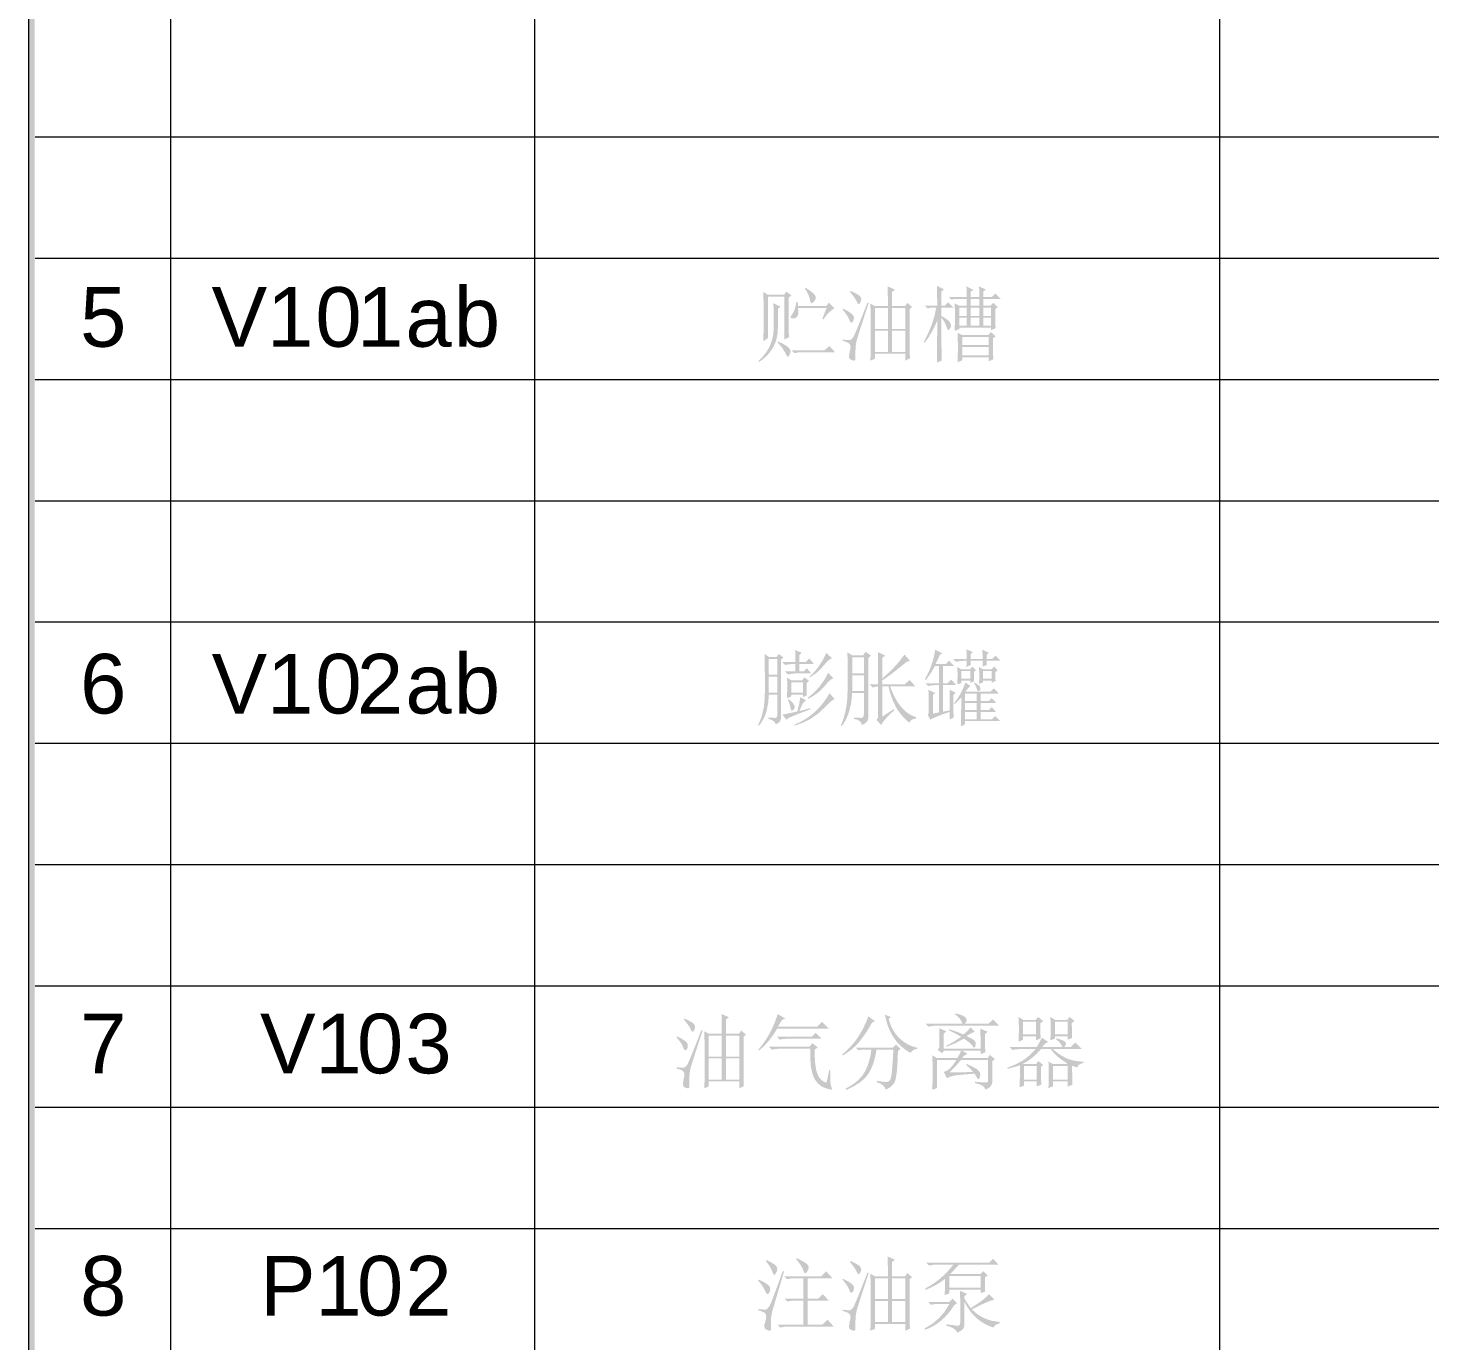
# Model space of a CAD drawing. Header units: millimetres. Extents: x 0 to 383, y 25 to 284.
# Drawn here: x 0 to 71.5, y 87.5 to 154.4 of the extents above; entities that cross this region are included whole.
import ezdxf

# ---------------------------------------------------------------- set-up
doc = ezdxf.new("R2010")
doc.units = ezdxf.units.MM

msp = doc.modelspace()

# ---------------------------------------------------------------- hatches: boundary and pattern name
h = msp.add_hatch(color=0)
h.dxf.hatch_style = 2
h.paths.add_polyline_path([(0, 25.237281), (0.338667, 25.237281), (0.338667, 283.886892), (0, 283.886892)])
h = msp.add_hatch(color=0)
h.dxf.hatch_style = 2
h.paths.add_polyline_path([(0, 25.110281), (0.338667, 25.110281), (0.338667, 283.886892), (0, 283.886892)])
h = msp.add_hatch(color=0)
h.dxf.hatch_style = 2
h.paths.add_polyline_path([(7.239, 25.237281), (7.281333, 25.237281), (7.281333, 235.288226), (7.239, 235.288226)])
h = msp.add_hatch(color=0)
h.dxf.hatch_style = 2
h.paths.add_polyline_path([(25.788056, 25.237281), (25.830389, 25.237281), (25.830389, 235.288226), (25.788056, 235.288226)])
h = msp.add_hatch(color=0)
h.dxf.hatch_style = 2
h.paths.add_polyline_path([(60.713056, 25.237281), (60.755389, 25.237281), (60.755389, 235.288226), (60.713056, 235.288226)])
h = msp.add_hatch(color=0)
h.dxf.hatch_style = 2
h.paths.add_polyline_path([(0.338667, 148.868253), (382.982611, 148.868253), (382.982611, 148.910587), (0.338667, 148.910587)])
h = msp.add_hatch(color=0)
h.dxf.hatch_style = 2
h.paths.add_polyline_path([(0.338667, 142.687587), (382.982611, 142.687587), (382.982611, 142.72992), (0.338667, 142.72992)])
h = msp.add_hatch(color=0)
h.paths.add_polyline_path([(40.488306, 139.621727), (40.70328, 140.167431), (39.248071, 140.167431), (39.262627, 140.002152), (39.257028, 139.870463), (39.231793, 139.772881), (39.187438, 139.709922), (39.079951, 139.647221), (38.972464, 139.638264), (38.893226, 139.663069), (38.867733, 139.70441), (38.888403, 139.766421), (38.950415, 139.853238), (39.019661, 139.960725), (39.078572, 140.101285), (39.127148, 140.274918), (39.165389, 140.481623), (39.231535, 140.481623), (39.248071, 140.266649), (40.686743, 140.266649), (40.819035, 140.44855), (41.116691, 140.150894), (40.993701, 140.090949), (40.856242, 139.977261), (40.704313, 139.80983), (40.537915, 139.588655)])
h.paths.add_polyline_path([(38.917342, 138.017691), (40.604061, 138.017691), (40.852108, 138.232665), (41.133227, 137.918472), (39.396899, 137.918472), (39.239803, 137.90607), (39.06617, 137.868863)])
h.paths.add_polyline_path([(38.222811, 138.464175), (38.384041, 138.391828), (38.520467, 138.323615), (38.632088, 138.259537), (38.718905, 138.199592), (38.830526, 138.083837), (38.867733, 137.968082), (38.85533, 137.881265), (38.818123, 137.786181), (38.772648, 137.711766), (38.735441, 137.686962), (38.689966, 137.707632), (38.652759, 137.769644), (38.570076, 137.935698), (38.487394, 138.072812), (38.437785, 138.141973), (38.371639, 138.225086), (38.288957, 138.321635), (38.189738, 138.431102)])
h.paths.add_polyline_path([(38.768514, 140.696597), (38.768772, 140.30334), (38.769547, 139.95039), (38.770839, 139.637747), (38.772648, 139.365412), (38.774973, 139.133385), (38.777816, 138.941666), (38.781175, 138.790254), (38.78505, 138.679149), (38.55354, 138.563394), (38.55354, 140.746207), (37.710181, 140.746207), (37.710181, 138.62954), (37.47867, 138.480712), (37.485905, 138.738147), (37.491072, 139.031238), (37.494173, 139.360503), (37.495207, 139.726458), (37.494173, 140.094308), (37.491072, 140.428569), (37.485905, 140.728723), (37.47867, 140.994253), (37.710181, 140.845425), (38.537003, 140.845425), (38.652759, 141.01079), (38.917342, 140.812352)])
h.paths.add_polyline_path([(37.9913, 140.415477), (38.355102, 140.233576), (38.222811, 140.134358), (38.222811, 139.241389), (38.215059, 138.956135), (38.175268, 138.687418), (38.103438, 138.435237), (37.999569, 138.199592), (37.86366, 137.980484), (37.695711, 137.777912), (37.495723, 137.591877), (37.263696, 137.422378), (37.230623, 137.471988), (37.420017, 137.655698), (37.583057, 137.851293), (37.719741, 138.058774), (37.83007, 138.27814), (37.914044, 138.509392), (37.971663, 138.75253), (38.002928, 139.007553), (38.007837, 139.274462), (38.006803, 139.668236), (38.003703, 139.989664), (37.998535, 140.238744)])
h.paths.add_polyline_path([(39.62841, 141.209227), (39.840283, 141.069701), (39.996346, 140.948778), (40.096598, 140.846459), (40.14104, 140.762743), (40.141729, 140.626317), (40.080406, 140.514696), (40.001169, 140.440282), (39.942602, 140.415477), (39.91263, 140.425813), (39.888859, 140.456819), (39.871289, 140.508495), (39.85992, 140.580842), (39.82478, 140.717268), (39.76897, 140.861962), (39.692488, 141.014924), (39.595337, 141.176155)])
h = msp.add_hatch(color=0)
h.paths.add_polyline_path([(44.043644, 139.009878), (44.043644, 137.935009), (44.721639, 137.935009), (44.721639, 139.009878)])
h.paths.add_polyline_path([(42.935701, 137.488524), (42.948104, 137.802717), (42.952238, 138.083837), (42.952238, 139.820165), (42.935701, 140.398941), (43.167212, 140.266649), (43.82867, 140.266649), (43.828412, 140.470513), (43.827637, 140.652155), (43.826345, 140.811577), (43.824536, 140.948778), (43.822211, 141.063758), (43.819368, 141.156517), (43.816009, 141.227056), (43.812134, 141.275373), (44.192472, 141.110009), (44.043644, 140.994253), (44.043644, 140.266649), (44.705102, 140.266649), (44.820858, 140.432014), (45.068905, 140.21704), (44.936613, 140.117821), (44.936613, 138.0673), (44.953149, 137.60428), (44.721639, 137.488524), (44.721639, 137.83579), (43.167212, 137.83579), (43.167212, 137.587743)])
h.paths.add_polyline_path([(43.167212, 140.167431), (43.167212, 139.109097), (43.82867, 139.109097), (43.82867, 140.167431)])
h.paths.add_polyline_path([(44.043644, 140.167431), (44.043644, 139.109097), (44.721639, 139.109097), (44.721639, 140.167431)])
h.paths.add_polyline_path([(43.167212, 139.009878), (43.167212, 137.935009), (43.82867, 137.935009), (43.82867, 139.009878)])
h.paths.add_polyline_path([(42.853019, 140.432014), (42.716593, 140.017838), (42.596704, 139.651786), (42.493351, 139.333922), (42.406535, 139.064311), (42.336255, 138.843017), (42.282511, 138.670106), (42.245304, 138.545641), (42.224634, 138.469687), (42.187427, 138.241622), (42.175024, 137.968082), (42.175024, 137.832603), (42.175024, 137.72348), (42.175024, 137.640195), (42.175024, 137.582231), (42.158488, 137.51264), (42.108878, 137.488524), (42.043422, 137.500238), (41.949026, 137.532622), (41.869789, 137.595322), (41.844295, 137.703498), (41.877368, 137.935009), (41.914575, 138.083837), (41.926977, 138.199592), (41.906996, 138.290543), (41.849807, 138.364957), (41.802179, 138.39803), (41.733363, 138.431102), (41.642843, 138.464175), (41.530102, 138.497248), (41.530102, 138.563394), (41.651111, 138.549011), (41.7499, 138.539278), (41.826984, 138.534714), (41.88288, 138.535833), (41.973831, 138.577174), (42.064781, 138.684661), (42.096035, 138.743045), (42.144277, 138.847873), (42.209443, 138.99908), (42.291469, 139.196603), (42.390289, 139.440375), (42.50584, 139.730334), (42.638056, 140.066414), (42.786873, 140.44855)])
h.paths.add_polyline_path([(41.546639, 140.134358), (41.78547, 140.014554), (41.956605, 139.903536), (42.060561, 139.80182), (42.097854, 139.709922), (42.089586, 139.565228), (42.048245, 139.478411), (41.997946, 139.436381), (41.96005, 139.42329), (41.910441, 139.460497), (41.860832, 139.572118), (41.814323, 139.679605), (41.740942, 139.803628), (41.64069, 139.944188), (41.513566, 140.101285)])
h.paths.add_polyline_path([(41.926977, 141.043863), (42.125415, 140.950931), (42.274243, 140.870919), (42.373462, 140.804343), (42.423071, 140.751719), (42.460278, 140.672482), (42.472681, 140.613915), (42.460278, 140.54019), (42.423071, 140.454062), (42.377596, 140.387228), (42.340389, 140.365868), (42.29078, 140.398941), (42.24117, 140.49816), (42.182259, 140.609781), (42.104744, 140.72967), (42.008626, 140.857828), (41.893905, 140.994253)])
h = msp.add_hatch(color=0)
h.paths.add_polyline_path([(48.045467, 140.630451), (48.045467, 140.283186), (48.491951, 140.283186), (48.491951, 140.630451)])
h.paths.add_polyline_path([(47.466691, 140.183967), (47.466691, 139.770556), (47.84703, 139.770556), (47.84703, 140.183967)])
h.paths.add_polyline_path([(48.045467, 140.183967), (48.045467, 139.770556), (48.491951, 139.770556), (48.491951, 140.183967)])
h.paths.add_polyline_path([(48.690389, 140.183967), (48.690389, 139.770556), (49.087264, 139.770556), (49.087264, 140.183967)])
h.paths.add_polyline_path([(47.466691, 139.671337), (47.466691, 139.274462), (47.84703, 139.274462), (47.84703, 139.671337)])
h.paths.add_polyline_path([(48.045467, 139.671337), (48.045467, 139.274462), (48.491951, 139.274462), (48.491951, 139.671337)])
h.paths.add_polyline_path([(48.690389, 139.671337), (48.690389, 139.274462), (49.087264, 139.274462), (49.087264, 139.671337)])
h.paths.add_polyline_path([(47.615519, 138.695686), (47.615519, 138.282274), (48.971509, 138.282274), (48.971509, 138.695686)])
h.paths.add_polyline_path([(47.615519, 138.183056), (47.615519, 137.753108), (48.971509, 137.753108), (48.971509, 138.183056)])
h.paths.add_polyline_path([(48.491951, 140.72967), (48.487817, 141.014924), (48.475415, 141.275373), (48.822681, 141.110009), (48.690389, 141.01079), (48.690389, 140.72967), (49.120337, 140.72967), (49.302238, 140.911571), (49.583358, 140.630451), (48.690389, 140.630451), (48.690389, 140.283186), (49.054191, 140.283186), (49.203019, 140.432014), (49.43453, 140.21704), (49.302238, 140.117821), (49.303271, 139.783991), (49.306372, 139.510106), (49.31154, 139.296166), (49.318774, 139.14217), (49.087264, 139.042951), (49.087264, 139.175243), (47.466691, 139.175243), (47.466691, 139.092561), (47.235181, 139.009878), (47.251717, 139.709922), (47.235181, 140.415477), (47.466691, 140.283186), (47.84703, 140.283186), (47.84703, 140.630451), (47.218644, 140.630451), (47.069816, 140.597378), (46.937524, 140.72967), (47.84703, 140.72967), (47.845996, 140.912605), (47.842895, 141.064533), (47.837728, 141.185456), (47.830493, 141.275373), (48.194295, 141.093472), (48.045467, 140.994253), (48.045467, 140.72967)])
h.paths.add_polyline_path([(49.186483, 138.62954), (49.187516, 138.246101), (49.190617, 137.939143), (49.195784, 137.708666), (49.203019, 137.55467), (48.971509, 137.455451), (48.971509, 137.653889), (47.615519, 137.653889), (47.615519, 137.505061), (47.384009, 137.405842), (47.400545, 138.155495), (47.384009, 138.91066), (47.615519, 138.794905), (48.938436, 138.794905), (49.087264, 138.943733), (49.318774, 138.728759)])
h.paths.add_polyline_path([(46.557186, 139.687873), (46.557444, 139.251983), (46.558219, 138.862084), (46.559511, 138.518177), (46.56132, 138.220263), (46.563645, 137.96834), (46.566488, 137.762409), (46.569846, 137.602471), (46.573722, 137.488524), (46.325675, 137.389306), (46.329551, 137.523923), (46.33291, 137.696264), (46.335752, 137.906328), (46.338078, 138.154117), (46.339886, 138.439629), (46.341178, 138.762865), (46.341953, 139.123825), (46.342212, 139.522509), (46.202685, 139.204182), (46.04869, 138.91066), (45.880225, 138.641942), (45.69729, 138.39803), (45.664217, 138.447639), (45.889526, 138.897224), (46.06936, 139.336474), (46.203719, 139.765388), (46.292602, 140.183967), (45.994946, 140.183967), (45.846118, 140.150894), (45.713826, 140.283186), (46.342212, 140.283186), (46.341178, 140.63872), (46.338078, 140.928108), (46.33291, 141.15135), (46.325675, 141.308446), (46.689477, 141.126545), (46.557186, 141.01079), (46.557186, 140.283186), (46.72255, 140.283186), (46.904451, 140.465087), (47.185571, 140.183967), (46.557186, 140.183967), (46.557186, 139.770556), (46.713335, 139.676504), (46.83486, 139.592789), (46.92228, 139.519408), (46.976109, 139.456363), (47.033298, 139.35301), (47.05328, 139.274462), (47.037432, 139.204182), (46.992646, 139.125634), (46.946482, 139.063622), (46.920988, 139.042951), (46.896183, 139.053287), (46.871378, 139.084293), (46.846574, 139.135969), (46.821769, 139.208316), (46.72255, 139.443961)])
h = msp.add_hatch(color=0)
h.dxf.hatch_style = 2
h.paths.add_polyline_path([(0.338667, 136.50692), (382.982611, 136.50692), (382.982611, 136.549264), (0.338667, 136.549264)])
h = msp.add_hatch(color=0)
h.dxf.hatch_style = 2
h.paths.add_polyline_path([(0.338667, 130.326253), (382.982611, 130.326253), (382.982611, 130.368587), (0.338667, 130.368587)])
h = msp.add_hatch(color=0)
h.dxf.hatch_style = 2
h.paths.add_polyline_path([(0.338667, 124.145587), (382.982611, 124.145587), (382.982611, 124.18792), (0.338667, 124.18792)])
h = msp.add_hatch(color=0)
h.paths.add_polyline_path([(37.214087, 118.896915), (37.392543, 119.33582), (37.500719, 119.795396), (37.532672, 120.066094), (37.553773, 120.406556), (37.563506, 120.816264), (37.561352, 121.294701), (37.557477, 121.538356), (37.554118, 121.756689), (37.551276, 121.9497), (37.54895, 122.11739), (37.547141, 122.259759), (37.54585, 122.376806), (37.545074, 122.468532), (37.544816, 122.534936), (37.75979, 122.386108), (38.156665, 122.386108), (38.27242, 122.534936), (38.503931, 122.353035), (38.388175, 122.253816), (38.388175, 119.343399), (38.376807, 119.206974), (38.326164, 119.095352), (38.236247, 119.008536), (38.107056, 118.946524), (38.071916, 119.038508), (37.999569, 119.116023), (37.890015, 119.179068), (37.743253, 119.227644), (37.743253, 119.29379), (37.954093, 119.281388), (38.090519, 119.277253), (38.133927, 119.285522), (38.164933, 119.310326), (38.183537, 119.351668), (38.189738, 119.409545), (38.189738, 120.467878), (37.75979, 120.467878), (37.73154, 120.054467), (37.649547, 119.641056), (37.584348, 119.43745), (37.495896, 119.240046), (37.383672, 119.048844), (37.24716, 118.863842)])
h.paths.add_polyline_path([(37.75979, 122.286889), (37.75979, 121.476602), (38.189738, 121.476602), (38.189738, 122.286889)])
h.paths.add_polyline_path([(37.75979, 121.377384), (37.75979, 120.567097), (38.189738, 120.567097), (38.189738, 121.377384)])
h.paths.add_polyline_path([(39.11578, 122.121524), (39.114746, 122.333398), (39.111645, 122.505997), (39.106478, 122.639322), (39.099243, 122.733373), (39.429972, 122.601082), (39.314217, 122.46879), (39.314217, 122.121524), (39.644946, 122.121524), (39.826847, 122.303425), (40.058358, 122.022306), (39.314217, 122.022306), (39.314217, 121.641967), (39.529191, 121.641967), (39.694556, 121.807332), (39.926066, 121.542748), (39.132316, 121.542748), (38.92561, 121.530346), (38.735441, 121.493139), (38.586613, 121.641967), (39.11578, 121.641967), (39.11578, 122.022306), (38.983488, 122.022306), (38.776782, 122.009903), (38.586613, 121.972696), (38.437785, 122.121524)])
h.paths.add_polyline_path([(38.685832, 120.285977), (38.702368, 120.837193), (38.698234, 121.096953), (38.685832, 121.327774), (38.900806, 121.195483), (39.463045, 121.195483), (39.5788, 121.344311), (39.810311, 121.16241), (39.694556, 121.063191), (39.694556, 120.418269), (39.496118, 120.335587), (39.496118, 120.467878), (38.900806, 120.467878), (38.900806, 120.36866)])
h.paths.add_polyline_path([(38.900806, 121.096264), (38.900806, 120.567097), (39.496118, 120.567097), (39.496118, 121.096264)])
h.paths.add_polyline_path([(40.686743, 122.584545), (40.984399, 122.319962), (40.901717, 122.283788), (40.802498, 122.208341), (40.686743, 122.093619), (40.554451, 121.939623), (40.244393, 121.617162), (39.876457, 121.344311), (39.843384, 121.39392), (39.95199, 121.486938), (40.063181, 121.600626), (40.177472, 121.734985), (40.29538, 121.890014), (40.513799, 122.229011)])
h.paths.add_polyline_path([(40.785962, 121.575821), (41.050545, 121.294701), (40.965796, 121.256461), (40.860376, 121.174812), (40.734285, 121.049755), (40.587524, 120.88129), (40.419059, 120.699389), (40.227856, 120.534024), (40.013916, 120.385196), (39.777238, 120.252905), (39.744165, 120.302514), (40.062492, 120.563652), (40.356014, 120.886802), (40.604061, 121.237513)])
h.paths.add_polyline_path([(40.852108, 120.534024), (41.116691, 120.236368), (41.038143, 120.200195), (40.93479, 120.124747), (40.806632, 120.010025), (40.65367, 119.85603), (40.302959, 119.521166), (39.915042, 119.244181), (39.500941, 119.029207), (39.06617, 118.880378), (39.06617, 118.929988), (39.347376, 119.057112), (39.612562, 119.206974), (39.862246, 119.379573), (40.096943, 119.57491), (40.314931, 119.789884), (40.513799, 120.021394), (40.69303, 120.269441)])
h.paths.add_polyline_path([(39.363826, 120.335587), (39.661483, 120.170222), (39.549862, 120.083406), (39.479582, 119.988321), (39.450643, 119.928377), (39.413436, 119.847761), (39.367961, 119.746475), (39.314217, 119.624519), (39.41757, 119.652424), (39.545727, 119.686531), (39.69869, 119.726838), (39.876457, 119.773347), (39.892993, 119.723738), (39.099243, 119.415057), (38.92251, 119.341591), (38.789184, 119.277942), (38.699267, 119.223596), (38.652759, 119.178035), (38.454321, 119.442618), (38.867733, 119.5253), (39.214998, 119.607983), (39.310083, 119.996589)])
h.paths.add_polyline_path([(38.735441, 120.203295), (38.768514, 120.236368), (38.922165, 120.099942), (39.022073, 119.988321), (39.071682, 119.889791), (39.071682, 119.795396), (39.042054, 119.720293), (39.000024, 119.674128), (38.958683, 119.649324), (38.933878, 119.641056), (38.892537, 119.674128), (38.867733, 119.773347), (38.826391, 119.963516)])
h = msp.add_hatch(color=0)
h.paths.add_polyline_path([(42.00966, 122.369571), (42.00966, 121.542748), (42.604972, 121.542748), (42.604972, 122.369571)])
h.paths.add_polyline_path([(42.00966, 121.44353), (42.00966, 120.64978), (42.604972, 120.64978), (42.604972, 121.44353)])
h.paths.add_polyline_path([(42.108878, 119.29379), (42.336255, 119.281388), (42.489217, 119.277253), (42.53986, 119.289656), (42.576033, 119.326863), (42.597738, 119.388875), (42.604972, 119.475691), (42.604972, 120.550561), (42.00966, 120.550561), (41.960739, 120.054467), (41.849807, 119.591446), (41.774274, 119.378539), (41.687888, 119.186303), (41.590133, 119.014737), (41.480493, 118.863842), (41.430884, 118.880378), (41.572133, 119.252449), (41.667906, 119.607983), (41.729229, 119.951114), (41.761613, 120.285977), (41.768848, 120.485535), (41.774015, 120.753821), (41.777116, 121.091355), (41.778149, 121.498651), (41.777891, 121.709739), (41.777116, 121.900608), (41.775824, 122.071194), (41.774015, 122.221432), (41.77169, 122.351258), (41.768848, 122.460608), (41.765489, 122.549416), (41.761613, 122.617618), (42.00966, 122.46879), (42.571899, 122.46879), (42.687655, 122.650691), (42.968774, 122.452253), (42.836483, 122.319962), (42.836483, 119.359936), (42.822013, 119.208007), (42.762069, 119.08295), (42.656649, 118.984765), (42.505753, 118.913451), (42.468546, 119.026106), (42.389998, 119.116023), (42.270109, 119.183202), (42.108878, 119.227644)])
h.paths.add_polyline_path([(43.249894, 119.178035), (43.320174, 119.277253), (43.332576, 119.409545), (43.332576, 120.88129), (43.212687, 120.868888), (43.051457, 120.831681), (42.902628, 120.980509), (43.332576, 120.980509), (43.332576, 122.204207), (43.31604, 122.634155), (43.696378, 122.452253), (43.54755, 122.336498), (43.54755, 121.294701), (43.812823, 121.526212), (44.115302, 121.823868), (44.416403, 122.158731), (44.67203, 122.501863), (44.953149, 122.18767), (44.787785, 122.138061), (44.565834, 121.956935), (44.363004, 121.793896), (44.179295, 121.648943), (44.014705, 121.522078), (43.869236, 121.413299), (43.742887, 121.322607), (43.635659, 121.250001), (43.54755, 121.195483), (43.54755, 120.980509), (44.688566, 120.980509), (44.936613, 121.212019), (45.234269, 120.88129), (43.944425, 120.88129), (44.059233, 120.580619), (44.189027, 120.307337), (44.334324, 120.06196), (44.495641, 119.845005), (44.671254, 119.659917), (44.858754, 119.509453), (45.057622, 119.393095), (45.267342, 119.310326), (45.267342, 119.244181), (45.146419, 119.224544), (45.048234, 119.182169), (44.972786, 119.117057), (44.920076, 119.029207), (44.709237, 119.217309), (44.523201, 119.417813), (44.361971, 119.63072), (44.225545, 119.85603), (44.10979, 120.093741), (44.010571, 120.343855), (43.927889, 120.606371), (43.861743, 120.88129), (43.54755, 120.88129), (43.54755, 119.343399), (44.126326, 119.723738), (44.159399, 119.674128), (43.906185, 119.43435), (43.708781, 119.227644), (43.567187, 119.054011), (43.481405, 118.913451)])
h = msp.add_hatch(color=0)
h.paths.add_polyline_path([(46.970597, 119.657592), (46.970597, 120.715925), (47.28479, 120.567097), (47.169035, 120.434806), (47.169035, 120.145418), (47.169035, 119.80642), (47.170068, 119.637955), (47.173169, 119.496362), (47.178336, 119.38164), (47.185571, 119.29379), (46.970597, 119.194571), (46.970597, 119.57491), (46.630566, 119.463289), (46.354614, 119.359936), (46.142741, 119.264851), (45.994946, 119.178035), (45.862655, 119.426082), (45.899862, 119.50463), (45.912264, 119.607983), (45.91123, 119.973852), (45.90813, 120.277709), (45.902962, 120.519555), (45.895727, 120.699389), (46.242993, 120.550561), (46.127238, 120.451342), (46.127238, 119.492227), (46.441431, 119.558373), (46.441431, 120.947436), (46.276066, 120.947436), (46.06936, 120.935033), (45.879191, 120.897826), (45.730363, 121.046655), (46.441431, 121.046655), (46.441431, 121.923087), (46.226457, 121.923087), (46.011483, 121.546882), (45.763436, 121.212019), (45.713826, 121.245092), (45.917087, 121.62612), (46.066604, 122.011281), (46.173402, 122.390931), (46.242993, 122.74991), (46.606795, 122.568009), (46.474503, 122.485326), (46.362882, 122.23728), (46.25953, 122.022306), (46.788696, 122.022306), (46.954061, 122.18767), (47.202108, 121.923087), (46.639868, 121.923087), (46.639868, 121.046655), (46.871378, 121.046655), (47.05328, 121.228556), (47.317863, 120.947436), (46.639868, 120.947436), (46.639868, 119.591446)])
h.paths.add_polyline_path([(48.657316, 122.286889), (48.653182, 122.543204), (48.64078, 122.74991), (48.971509, 122.601082), (48.855753, 122.485326), (48.855753, 122.286889), (49.15341, 122.286889), (49.318774, 122.452253), (49.566821, 122.18767), (48.855753, 122.18767), (48.859888, 122.092586), (48.87229, 121.972696), (48.657316, 121.890014), (48.657316, 122.18767), (48.045467, 122.18767), (48.045467, 121.972696), (47.830493, 121.873477), (47.842895, 122.051244), (47.84703, 122.18767), (47.698201, 122.18767), (47.491496, 122.175268), (47.301326, 122.138061), (47.152498, 122.286889), (47.84703, 122.286889), (47.845996, 122.440885), (47.842895, 122.572143), (47.837728, 122.680663), (47.830493, 122.766446), (48.161222, 122.634155), (48.045467, 122.518399), (48.045467, 122.286889)])
h.paths.add_polyline_path([(47.367472, 120.997045), (47.384009, 121.44353), (47.367472, 121.873477), (47.56591, 121.757722), (48.012394, 121.757722), (48.144686, 121.890014), (48.326587, 121.708113), (48.210832, 121.625431), (48.211865, 121.459032), (48.214966, 121.32364), (48.220133, 121.219254), (48.227368, 121.145873), (48.028931, 121.063191), (48.028931, 121.178946), (47.56591, 121.178946), (47.56591, 121.046655)])
h.paths.add_polyline_path([(47.56591, 121.658503), (47.56591, 121.278165), (48.028931, 121.278165), (48.028931, 121.658503)])
h.paths.add_polyline_path([(47.56591, 120.302514), (47.235181, 119.971785), (47.202108, 120.021394), (47.3971, 120.286666), (47.554885, 120.556073), (47.682354, 120.824101), (47.780884, 121.079727), (48.045467, 120.897826), (47.955206, 120.828235), (47.885615, 120.75451), (47.780884, 120.616707), (49.070727, 120.616707), (49.236092, 120.782071), (49.484139, 120.517488), (48.558097, 120.517488), (48.558097, 120.137149), (48.971509, 120.137149), (49.120337, 120.285977), (49.351847, 120.037931), (48.558097, 120.037931), (48.558097, 119.674128), (48.971509, 119.674128), (49.120337, 119.822957), (49.351847, 119.57491), (48.558097, 119.57491), (48.558097, 119.211108), (49.136873, 119.211108), (49.302238, 119.376472), (49.550285, 119.111889), (47.764347, 119.111889), (47.764347, 118.946524), (47.549373, 118.847306), (47.553249, 118.946008), (47.556608, 119.068481), (47.55945, 119.214725), (47.561776, 119.38474), (47.563584, 119.578527), (47.564876, 119.796085), (47.565651, 120.037414)])
h.paths.add_polyline_path([(48.243905, 121.079727), (48.405824, 120.976375), (48.497464, 120.897826), (48.538805, 120.831681), (48.547073, 120.765535), (48.530536, 120.707657), (48.497464, 120.666316), (48.425806, 120.633243), (48.384464, 120.666316), (48.35966, 120.765535), (48.297648, 120.922631), (48.210832, 121.063191)])
h.paths.add_polyline_path([(47.764347, 120.517488), (47.764347, 120.137149), (48.35966, 120.137149), (48.35966, 120.517488)])
h.paths.add_polyline_path([(47.764347, 120.037931), (47.764347, 119.674128), (48.35966, 119.674128), (48.35966, 120.037931)])
h.paths.add_polyline_path([(47.764347, 119.57491), (47.764347, 119.211108), (48.35966, 119.211108), (48.35966, 119.57491)])
h.paths.add_polyline_path([(48.475415, 121.013582), (48.491951, 121.44353), (48.475415, 121.873477), (48.673852, 121.757722), (49.120337, 121.757722), (49.236092, 121.890014), (49.43453, 121.708113), (49.302238, 121.608894), (49.303271, 121.450764), (49.306372, 121.32364), (49.31154, 121.227522), (49.318774, 121.16241), (49.120337, 121.063191), (49.120337, 121.178946), (48.673852, 121.178946), (48.673852, 121.079727)])
h.paths.add_polyline_path([(48.673852, 121.658503), (48.673852, 121.278165), (49.120337, 121.278165), (49.120337, 121.658503)])
h = msp.add_hatch(color=0)
h.dxf.hatch_style = 2
h.paths.add_polyline_path([(0.338667, 117.96492), (382.982611, 117.96492), (382.982611, 118.007253), (0.338667, 118.007253)])
h = msp.add_hatch(color=0)
h.dxf.hatch_style = 2
h.paths.add_polyline_path([(0.338667, 111.77367), (382.982611, 111.77367), (382.982611, 111.816014), (0.338667, 111.816014)])
h = msp.add_hatch(color=0)
h.dxf.hatch_style = 2
h.paths.add_polyline_path([(0.338667, 105.593003), (382.982611, 105.593003), (382.982611, 105.635337), (0.338667, 105.635337)])
h = msp.add_hatch(color=0)
h.paths.add_polyline_path([(35.576977, 101.915295), (35.576977, 100.840425), (36.254972, 100.840425), (36.254972, 101.915295)])
h.paths.add_polyline_path([(34.469035, 100.393941), (34.481437, 100.708134), (34.485571, 100.989253), (34.485571, 102.725582), (34.469035, 103.304358), (34.700545, 103.172066), (35.362003, 103.172066), (35.361745, 103.375929), (35.36097, 103.557572), (35.359678, 103.716994), (35.357869, 103.854195), (35.355544, 103.969175), (35.352702, 104.061934), (35.349343, 104.132472), (35.345467, 104.18079), (35.725806, 104.015425), (35.576977, 103.89967), (35.576977, 103.172066), (36.238436, 103.172066), (36.354191, 103.337431), (36.602238, 103.122457), (36.469946, 103.023238), (36.469946, 100.972717), (36.486483, 100.509696), (36.254972, 100.393941), (36.254972, 100.741207), (34.700545, 100.741207), (34.700545, 100.49316)])
h.paths.add_polyline_path([(34.700545, 103.072847), (34.700545, 102.014514), (35.362003, 102.014514), (35.362003, 103.072847)])
h.paths.add_polyline_path([(35.576977, 103.072847), (35.576977, 102.014514), (36.254972, 102.014514), (36.254972, 103.072847)])
h.paths.add_polyline_path([(34.700545, 101.915295), (34.700545, 100.840425), (35.362003, 100.840425), (35.362003, 101.915295)])
h.paths.add_polyline_path([(34.386352, 103.337431), (34.249927, 102.923255), (34.130037, 102.557203), (34.026684, 102.239339), (33.939868, 101.969728), (33.869588, 101.748434), (33.815845, 101.575523), (33.778638, 101.451058), (33.757967, 101.375104), (33.72076, 101.147039), (33.708358, 100.873498), (33.708358, 100.73802), (33.708358, 100.628896), (33.708358, 100.545611), (33.708358, 100.487648), (33.691821, 100.418057), (33.642212, 100.393941), (33.576755, 100.405654), (33.482359, 100.438038), (33.403122, 100.500739), (33.377628, 100.608915), (33.410701, 100.840425), (33.447908, 100.989253), (33.460311, 101.105009), (33.440329, 101.195959), (33.383141, 101.270373), (33.335512, 101.303446), (33.266696, 101.336519), (33.176177, 101.369592), (33.063436, 101.402665), (33.063436, 101.468811), (33.184445, 101.454427), (33.283233, 101.444695), (33.360317, 101.44013), (33.416214, 101.44125), (33.507164, 101.482591), (33.598115, 101.590078), (33.629368, 101.648462), (33.67761, 101.75329), (33.742776, 101.904497), (33.824802, 102.102019), (33.923622, 102.345792), (34.039173, 102.635751), (34.171389, 102.971831), (34.320207, 103.353967)])
h.paths.add_polyline_path([(33.079972, 103.039774), (33.318803, 102.919971), (33.489939, 102.808953), (33.593894, 102.707236), (33.631187, 102.615339), (33.622919, 102.470645), (33.581578, 102.383828), (33.53128, 102.341798), (33.493384, 102.328707), (33.443774, 102.365914), (33.394165, 102.477535), (33.347656, 102.585022), (33.274276, 102.709045), (33.174023, 102.849605), (33.046899, 103.006701)])
h.paths.add_polyline_path([(33.460311, 103.94928), (33.658748, 103.856348), (33.807576, 103.776336), (33.906795, 103.709759), (33.956405, 103.657135), (33.993612, 103.577898), (34.006014, 103.519332), (33.993612, 103.445607), (33.956405, 103.359479), (33.910929, 103.292644), (33.873722, 103.271285), (33.824113, 103.304358), (33.774503, 103.403576), (33.715592, 103.515197), (33.638078, 103.635087), (33.54196, 103.763244), (33.427238, 103.89967)])
h = msp.add_hatch(color=0)
h.paths.add_polyline_path([(38.206274, 104.18079), (38.603149, 103.94928), (38.437785, 103.883134), (38.317895, 103.68883), (38.222811, 103.535868), (40.223722, 103.535868), (40.471769, 103.783915), (40.819035, 103.436649), (38.189738, 103.436649), (37.984066, 103.113155), (37.763924, 102.820666), (37.529313, 102.559183), (37.280233, 102.328707), (37.230623, 102.36178), (37.433281, 102.617147), (37.611651, 102.870965), (37.766249, 103.123749), (37.897594, 103.376016), (38.007062, 103.615708), (38.095342, 103.830079), (38.161919, 104.018612)])
h.paths.add_polyline_path([(38.173201, 103.023238), (39.942602, 103.023238), (40.14104, 103.221675), (40.438696, 102.924019), (38.751977, 102.924019), (38.503931, 102.911617), (38.32203, 102.87441)])
h.paths.add_polyline_path([(37.75979, 102.510608), (39.826847, 102.510608), (39.975675, 102.692509), (40.256795, 102.477535), (40.091431, 102.36178), (40.099699, 102.019337), (40.124503, 101.656224), (40.178247, 101.316538), (40.273332, 101.038863), (40.342578, 100.923108), (40.434562, 100.823889), (40.549284, 100.741207), (40.686743, 100.675061), (40.72085, 100.77738), (40.757023, 100.918974), (40.795264, 101.099841), (40.835571, 101.319983), (40.901717, 101.303446), (40.890004, 101.060222), (40.890693, 100.796328), (40.914808, 100.562062), (40.967863, 100.393941), (40.976131, 100.344332), (40.93479, 100.327795), (40.891382, 100.332877), (40.827303, 100.347777), (40.742554, 100.371978), (40.637134, 100.404965), (40.523446, 100.45156), (40.413891, 100.517275), (40.308472, 100.602628), (40.207186, 100.708134), (40.115288, 100.83431), (40.038376, 100.981674), (39.976967, 101.150742), (39.931578, 101.342031), (39.900486, 101.561053), (39.88128, 101.812631), (39.873442, 102.096249), (39.876457, 102.411389), (38.305493, 102.411389), (38.098787, 102.398987), (37.908618, 102.36178)])
h = msp.add_hatch(color=0)
h.paths.add_polyline_path([(42.836483, 104.065035), (43.167212, 103.816988), (43.018384, 103.734306), (42.721416, 103.234078), (42.39551, 102.791727), (42.214557, 102.591223), (42.010349, 102.403121), (41.78237, 102.227421), (41.530102, 102.064123), (41.49703, 102.113733), (41.705802, 102.294686), (41.902173, 102.490626), (42.086141, 102.702069), (42.257707, 102.929531), (42.417904, 103.177492), (42.567765, 103.449741), (42.707292, 103.74576)])
h.paths.add_polyline_path([(43.994035, 104.015425), (43.861743, 103.932743), (43.967163, 103.620617), (44.101522, 103.345699), (44.264819, 103.107987), (44.457056, 102.907483), (44.666862, 102.743152), (44.882869, 102.613961), (45.105078, 102.519909), (45.333488, 102.460998), (45.333488, 102.411389), (45.218766, 102.385551), (45.122648, 102.341109), (45.045133, 102.278064), (44.986222, 102.196415), (44.726893, 102.357645), (44.494952, 102.543681), (44.290916, 102.75452), (44.115302, 102.990165), (43.967421, 103.248547), (43.845896, 103.5276), (43.750208, 103.827323), (43.679842, 104.147717)])
h.paths.add_polyline_path([(42.191561, 102.460998), (44.076717, 102.460998), (44.242082, 102.626363), (44.473592, 102.394852), (44.3413, 102.295634), (44.331482, 101.98508), (44.318563, 101.706695), (44.302543, 101.460607), (44.283423, 101.246947), (44.261202, 101.065842), (44.23588, 100.917423), (44.207458, 100.801819), (44.175936, 100.719158), (44.097388, 100.59212), (43.994035, 100.484202), (43.865877, 100.395922), (43.712915, 100.327795), (43.665373, 100.450785), (43.572355, 100.555171), (43.433862, 100.640954), (43.249894, 100.708134), (43.249894, 100.77428), (43.438082, 100.746288), (43.589581, 100.728115), (43.704905, 100.719244), (43.784573, 100.719158), (43.843398, 100.733714), (43.895505, 100.769456), (43.940377, 100.826903), (43.977498, 100.906571), (43.994035, 100.9691), (44.010571, 101.065735), (44.027108, 101.196476), (44.043644, 101.361324), (44.060181, 101.560278), (44.076717, 101.793339), (44.093253, 102.060506), (44.10979, 102.36178), (43.249894, 102.36178), (43.187882, 102.019768), (43.101066, 101.705144), (42.989445, 101.418426), (42.853019, 101.16013), (42.670085, 100.9244), (42.418937, 100.704689), (42.099577, 100.500481), (41.712003, 100.311259), (41.678931, 100.377405), (42.020081, 100.575928), (42.299737, 100.791505), (42.518414, 101.024652), (42.67663, 101.275885), (42.792299, 101.539349), (42.882647, 101.808497), (42.947156, 102.082813), (42.985311, 102.36178), (42.472681, 102.36178), (42.323852, 102.328707)])
h = msp.add_hatch(color=0)
h.paths.add_polyline_path([(47.251717, 104.164253), (47.268253, 104.213863), (47.440853, 104.171574), (47.578312, 104.127735), (47.680631, 104.082863), (47.747811, 104.037474), (47.822225, 103.954103), (47.84703, 103.883134), (47.822225, 103.792183), (47.747811, 103.684696), (48.954972, 103.684696), (49.186483, 103.89967), (49.500675, 103.585477), (46.292602, 103.585477), (46.085897, 103.573075), (45.895727, 103.535868), (45.746899, 103.684696), (47.632056, 103.684696), (47.574178, 103.821811), (47.499764, 103.938255), (47.396411, 104.049187)])
h.paths.add_polyline_path([(46.970597, 101.204227), (48.177759, 101.220764), (48.004126, 101.419201), (47.813957, 101.584566), (47.84703, 101.634175), (48.070272, 101.53289), (48.243905, 101.444006), (48.367928, 101.367525), (48.442342, 101.303446), (48.516756, 101.191825), (48.541561, 101.088472), (48.508488, 100.939644), (48.475415, 100.877632), (48.442342, 100.856962), (48.413403, 100.869364), (48.392733, 100.906571), (48.243905, 101.138082), (47.901807, 101.113363), (47.619653, 101.089161), (47.397445, 101.065993), (47.235181, 101.044375), (47.00367, 100.989942), (46.838306, 100.906571), (46.672941, 101.2373), (46.810056, 101.271062), (46.959573, 101.375104), (47.041136, 101.456667), (47.128383, 101.56045), (47.220797, 101.685938), (47.317863, 101.832613), (46.325675, 101.832613), (46.325934, 101.539091), (46.326709, 101.278641), (46.328001, 101.051265), (46.329809, 100.856962), (46.332135, 100.695731), (46.334977, 100.567574), (46.338336, 100.472489), (46.342212, 100.410477), (46.094165, 100.311259), (46.1014, 100.571794), (46.106567, 100.808041), (46.109668, 101.020518), (46.110701, 101.20974), (46.109668, 101.397756), (46.106567, 101.605926), (46.1014, 101.833733), (46.094165, 102.08066), (46.325675, 101.931832), (47.367472, 101.931832), (47.483227, 102.134403), (47.56591, 102.31217), (46.689477, 102.31217), (46.590259, 102.179878), (46.358748, 102.36178), (46.457967, 102.460998), (46.456933, 102.678039), (46.453833, 102.915751), (46.448665, 103.174133), (46.441431, 103.453186), (46.805233, 103.304358), (46.672941, 103.172066), (46.672941, 102.411389), (48.558097, 102.411389), (48.557064, 102.611893), (48.553963, 102.849605), (48.548795, 103.124524), (48.541561, 103.436649), (48.921899, 103.271285), (48.773071, 103.15553), (48.780306, 102.806197), (48.785474, 102.535412), (48.788574, 102.343176), (48.789608, 102.229488), (48.558097, 102.130269), (48.558097, 102.31217), (47.615519, 102.31217), (47.880102, 102.163342), (47.710604, 102.047587), (47.598983, 101.931832), (48.905363, 101.931832), (49.021118, 102.097196), (49.285701, 101.882222), (49.15341, 101.783003), (49.15341, 100.807352), (49.143074, 100.640954), (49.078996, 100.505562), (48.961173, 100.401176), (48.789608, 100.327795), (48.757568, 100.429081), (48.66145, 100.517964), (48.501253, 100.594446), (48.276977, 100.658524), (48.276977, 100.72467), (48.492038, 100.710201), (48.658005, 100.699865), (48.775397, 100.693664), (48.844729, 100.691597), (48.91432, 100.712268), (48.938436, 100.77428), (48.938436, 101.832613), (47.549373, 101.832613), (47.255851, 101.485347)])
h.paths.add_polyline_path([(47.681665, 103.138993), (47.888371, 103.320894), (48.045467, 103.502795), (48.260441, 103.271285), (48.177759, 103.245447), (48.07854, 103.201005), (47.962785, 103.13796), (47.830493, 103.056311), (47.986556, 102.986031), (48.107479, 102.924019), (48.193262, 102.870276), (48.243905, 102.8248), (48.293514, 102.737984), (48.31005, 102.642899), (48.28249, 102.527144), (48.26113, 102.477535), (48.243905, 102.460998), (48.190161, 102.489937), (48.128149, 102.576753), (48.051668, 102.660469), (47.954516, 102.746252), (47.836694, 102.834102), (47.698201, 102.924019), (47.272388, 102.696643), (46.821769, 102.510608), (46.805233, 102.560217), (47.210376, 102.783459), (47.56591, 103.023238), (47.28479, 103.180334), (46.937524, 103.353967), (46.954061, 103.403576), (47.326131, 103.279553)])
h = msp.add_hatch(color=0)
h.paths.add_polyline_path([(50.724373, 103.783915), (50.724373, 103.138993), (51.385832, 103.138993), (51.385832, 103.783915)])
h.paths.add_polyline_path([(50.492863, 102.758655), (50.509399, 103.409089), (50.492863, 104.031962), (50.724373, 103.883134), (51.369295, 103.883134), (51.48505, 104.031962), (51.749634, 103.816988), (51.600806, 103.717769), (51.601839, 103.445951), (51.60494, 103.225809), (51.610107, 103.057344), (51.617342, 102.940556), (51.385832, 102.841337), (51.385832, 103.039774), (50.724373, 103.039774), (50.724373, 102.87441)])
h.paths.add_polyline_path([(53.221378, 101.51842), (53.222412, 101.19906), (53.225513, 100.93551), (53.23068, 100.727771), (53.237915, 100.575842), (52.989868, 100.476623), (52.989868, 100.741207), (52.245727, 100.741207), (52.245727, 100.49316), (52.014217, 100.410477), (52.030753, 101.093984), (52.014217, 101.749931), (52.245727, 101.634175), (52.940259, 101.634175), (52.973332, 101.667248), (52.709782, 101.830546), (52.481372, 102.006246), (52.288102, 102.194348), (52.129972, 102.394852), (51.633878, 102.394852), (51.413737, 102.155074), (51.18326, 101.948368), (50.942448, 101.774735), (50.6913, 101.634175), (51.385832, 101.634175), (51.501587, 101.783003), (51.749634, 101.584566), (51.633878, 101.485347), (51.634912, 101.168054), (51.638013, 100.910705), (51.64318, 100.713301), (51.650415, 100.575842), (51.418905, 100.49316), (51.418905, 100.741207), (50.773983, 100.741207), (50.773983, 100.526233), (50.542472, 100.44355), (50.559009, 101.038863), (50.559009, 101.328251), (50.559009, 101.56803), (50.236548, 101.464677), (49.930623, 101.386128), (49.914087, 101.435738), (50.348169, 101.614194), (50.724373, 101.821589), (51.059237, 102.077215), (51.369295, 102.394852), (50.575545, 102.394852), (50.368839, 102.38245), (50.17867, 102.345243), (50.029842, 102.494071), (51.418905, 102.494071), (51.683488, 102.973628), (51.997681, 102.758655), (51.83645, 102.659436), (51.683488, 102.494071), (52.725285, 102.494071), (52.673608, 102.605692), (52.601261, 102.709045), (52.508244, 102.80413), (52.394556, 102.890946), (52.427628, 102.940556), (52.570255, 102.900248), (52.683944, 102.862007), (52.768693, 102.825834), (52.824503, 102.791727), (52.886515, 102.729716), (52.907186, 102.675972), (52.886515, 102.589156), (52.824503, 102.494071), (53.155233, 102.494071), (53.386743, 102.725582), (53.717472, 102.394852), (52.229191, 102.394852), (52.53167, 102.15094), (52.879625, 101.948368), (53.076943, 101.867753), (53.296482, 101.807808), (53.537724, 101.768534), (53.800155, 101.749931), (53.800155, 101.683785), (53.681299, 101.656913), (53.589315, 101.609371), (53.524202, 101.541158), (53.485962, 101.452274), (53.237915, 101.534957)])
h.paths.add_polyline_path([(50.773983, 101.534957), (50.773983, 100.840425), (51.418905, 100.840425), (51.418905, 101.534957)])
h.paths.add_polyline_path([(52.245727, 101.534957), (52.245727, 100.840425), (52.989868, 100.840425), (52.989868, 101.534957)])
h.paths.add_polyline_path([(52.344946, 103.783915), (52.344946, 103.138993), (52.989868, 103.138993), (52.989868, 103.783915)])
h.paths.add_polyline_path([(52.113436, 102.841337), (52.129972, 103.442161), (52.113436, 104.031962), (52.344946, 103.883134), (52.973332, 103.883134), (53.089087, 104.031962), (53.337134, 103.833524), (53.204842, 103.717769), (53.205876, 103.465588), (53.208976, 103.254748), (53.214144, 103.08525), (53.221378, 102.957092), (52.989868, 102.87441), (52.989868, 103.039774), (52.344946, 103.039774), (52.344946, 102.924019)])
h = msp.add_hatch(color=0)
h.dxf.hatch_style = 2
h.paths.add_polyline_path([(0.338667, 99.412337), (382.982611, 99.412337), (382.982611, 99.45467), (0.338667, 99.45467)])
h = msp.add_hatch(color=0)
h.dxf.hatch_style = 2
h.paths.add_polyline_path([(0.338667, 93.23167), (382.982611, 93.23167), (382.982611, 93.274003), (0.338667, 93.274003)])
h = msp.add_hatch(color=0)
h.paths.add_polyline_path([(39.181925, 91.736774), (39.355558, 91.650991), (39.496118, 91.575544), (39.603605, 91.510432), (39.678019, 91.455655), (39.764836, 91.356436), (39.793774, 91.257217), (39.777238, 91.166956), (39.727628, 91.064292), (39.669751, 90.985054), (39.62841, 90.959561), (39.59637, 90.969896), (39.566398, 91.000902), (39.538493, 91.052578), (39.512655, 91.124925), (39.458911, 91.253083), (39.380363, 91.389509), (39.27701, 91.534203), (39.148852, 91.687165)])
h.paths.add_polyline_path([(38.537003, 90.810733), (40.42216, 90.810733), (40.686743, 91.05878), (41.000936, 90.711514), (39.744165, 90.711514), (39.744165, 89.669717), (40.273332, 89.669717), (40.504842, 89.901227), (40.819035, 89.570498), (39.744165, 89.570498), (39.744165, 88.3468), (40.488306, 88.3468), (40.752889, 88.594847), (41.067082, 88.247582), (38.751977, 88.247582), (38.545272, 88.235179), (38.355102, 88.197972), (38.206274, 88.3468), (39.512655, 88.3468), (39.512655, 89.570498), (39.099243, 89.570498), (38.892537, 89.558096), (38.702368, 89.520889), (38.55354, 89.669717), (39.512655, 89.669717), (39.512655, 90.711514), (39.082707, 90.711514), (38.876001, 90.699112), (38.685832, 90.661905)])
h.paths.add_polyline_path([(38.537003, 91.05878), (38.411947, 90.636594), (38.301359, 90.263049), (38.205241, 89.938208), (38.123592, 89.662138), (38.056413, 89.434901), (38.003703, 89.256564), (37.965462, 89.12719), (37.941691, 89.046844), (37.888637, 88.807065), (37.864521, 88.534214), (37.862368, 88.402094), (37.863832, 88.287545), (37.868397, 88.191599), (37.875545, 88.11529), (37.859009, 88.053278), (37.809399, 88.032608), (37.743253, 88.04501), (37.644035, 88.082217), (37.557218, 88.152497), (37.52828, 88.264118), (37.540682, 88.363337), (37.577889, 88.495628), (37.615096, 88.644457), (37.627498, 88.760212), (37.607517, 88.863565), (37.550328, 88.942113), (37.5027, 88.975186), (37.433884, 89.008259), (37.343364, 89.041332), (37.230623, 89.074405), (37.230623, 89.14055), (37.365068, 89.126167), (37.471091, 89.116435), (37.549208, 89.11187), (37.599937, 89.11299), (37.681931, 89.154331), (37.776326, 89.261818), (37.808883, 89.320976), (37.856942, 89.42813), (37.920504, 89.583213), (37.999569, 89.786161), (38.094136, 90.03691), (38.204207, 90.335396), (38.329781, 90.681552), (38.470858, 91.075316)])
h.paths.add_polyline_path([(37.24716, 90.645368), (37.50046, 90.519278), (37.681931, 90.405589), (37.792088, 90.304304), (37.831448, 90.21542), (37.82318, 90.071415), (37.781839, 89.972885), (37.73154, 89.918453), (37.693644, 89.901227), (37.631632, 89.938434), (37.577889, 90.050056), (37.524145, 90.164777), (37.445597, 90.293968), (37.342244, 90.437629), (37.214087, 90.595759)])
h.paths.add_polyline_path([(37.644035, 91.637556), (37.842472, 91.537389), (37.9913, 91.452209), (38.090519, 91.382532), (38.140128, 91.328875), (38.177336, 91.245504), (38.189738, 91.174535), (38.173201, 91.075316), (38.123592, 90.976097), (38.069849, 90.901683), (38.04091, 90.876878), (38.016105, 90.887214), (37.9913, 90.91822), (37.966496, 90.969896), (37.941691, 91.042243), (37.890015, 91.163166), (37.817668, 91.294424), (37.72465, 91.436017), (37.610962, 91.587946)])
h = msp.add_hatch(color=0)
h.paths.add_polyline_path([(44.043644, 89.553962), (44.043644, 88.479092), (44.721639, 88.479092), (44.721639, 89.553962)])
h.paths.add_polyline_path([(42.935701, 88.032608), (42.948104, 88.3468), (42.952238, 88.62792), (42.952238, 90.364248), (42.935701, 90.943024), (43.167212, 90.810733), (43.82867, 90.810733), (43.828412, 91.014596), (43.827637, 91.196239), (43.826345, 91.355661), (43.824536, 91.492862), (43.822211, 91.607842), (43.819368, 91.700601), (43.816009, 91.771139), (43.812134, 91.819457), (44.192472, 91.654092), (44.043644, 91.538337), (44.043644, 90.810733), (44.705102, 90.810733), (44.820858, 90.976097), (45.068905, 90.761123), (44.936613, 90.661905), (44.936613, 88.611384), (44.953149, 88.148363), (44.721639, 88.032608), (44.721639, 88.379873), (43.167212, 88.379873), (43.167212, 88.131826)])
h.paths.add_polyline_path([(43.167212, 90.711514), (43.167212, 89.653181), (43.82867, 89.653181), (43.82867, 90.711514)])
h.paths.add_polyline_path([(44.043644, 90.711514), (44.043644, 89.653181), (44.721639, 89.653181), (44.721639, 90.711514)])
h.paths.add_polyline_path([(43.167212, 89.553962), (43.167212, 88.479092), (43.82867, 88.479092), (43.82867, 89.553962)])
h.paths.add_polyline_path([(42.853019, 90.976097), (42.716593, 90.561921), (42.596704, 90.195869), (42.493351, 89.878005), (42.406535, 89.608394), (42.336255, 89.387101), (42.282511, 89.214189), (42.245304, 89.089724), (42.224634, 89.013771), (42.187427, 88.785706), (42.175024, 88.512165), (42.175024, 88.376687), (42.175024, 88.267563), (42.175024, 88.184278), (42.175024, 88.126314), (42.158488, 88.056723), (42.108878, 88.032608), (42.043422, 88.044321), (41.949026, 88.076705), (41.869789, 88.139406), (41.844295, 88.247582), (41.877368, 88.479092), (41.914575, 88.62792), (41.926977, 88.743675), (41.906996, 88.834626), (41.849807, 88.90904), (41.802179, 88.942113), (41.733363, 88.975186), (41.642843, 89.008259), (41.530102, 89.041332), (41.530102, 89.107477), (41.651111, 89.093094), (41.7499, 89.083362), (41.826984, 89.078797), (41.88288, 89.079917), (41.973831, 89.121258), (42.064781, 89.228745), (42.096035, 89.287128), (42.144277, 89.391956), (42.209443, 89.543164), (42.291469, 89.740686), (42.390289, 89.984459), (42.50584, 90.274417), (42.638056, 90.610497), (42.786873, 90.992634)])
h.paths.add_polyline_path([(41.546639, 90.678441), (41.78547, 90.558638), (41.956605, 90.44762), (42.060561, 90.345903), (42.097854, 90.254005), (42.089586, 90.109311), (42.048245, 90.022495), (41.997946, 89.980465), (41.96005, 89.967373), (41.910441, 90.00458), (41.860832, 90.116201), (41.814323, 90.223688), (41.740942, 90.347712), (41.64069, 90.488272), (41.513566, 90.645368)])
h.paths.add_polyline_path([(41.926977, 91.587946), (42.125415, 91.495015), (42.274243, 91.415002), (42.373462, 91.348426), (42.423071, 91.295802), (42.460278, 91.216565), (42.472681, 91.157998), (42.460278, 91.084273), (42.423071, 90.998146), (42.377596, 90.931311), (42.340389, 90.909951), (42.29078, 90.943024), (42.24117, 91.042243), (42.182259, 91.153864), (42.104744, 91.273753), (42.008626, 91.401911), (41.893905, 91.538337)])
h = msp.add_hatch(color=0)
h.paths.add_polyline_path([(46.954061, 90.827269), (46.954061, 90.231957), (48.558097, 90.231957), (48.558097, 90.827269)])
h.paths.add_polyline_path([(46.72255, 89.851618), (46.729785, 89.977709), (46.734953, 90.157543), (46.738053, 90.39112), (46.739087, 90.678441), (46.528247, 90.519278), (46.292602, 90.372516), (46.032153, 90.238158), (45.746899, 90.116201), (45.730363, 90.182347), (46.142741, 90.42626), (46.519979, 90.711514), (46.862077, 91.038109), (47.169035, 91.406045), (46.325675, 91.406045), (46.11897, 91.393643), (45.9288, 91.356436), (45.779972, 91.505264), (48.988045, 91.505264), (49.186483, 91.703701), (49.467602, 91.406045), (47.450155, 91.406045), (47.222778, 91.153864), (47.00367, 90.926488), (48.541561, 90.926488), (48.690389, 91.075316), (48.921899, 90.843806), (48.773071, 90.761123), (48.774105, 90.504808), (48.777205, 90.298102), (48.782373, 90.141006), (48.789608, 90.033519), (48.558097, 89.950837), (48.558097, 90.132738), (46.954061, 90.132738), (46.954061, 89.9343)])
h.paths.add_polyline_path([(45.879191, 89.504352), (46.954061, 89.504352), (47.119425, 89.669717), (47.350936, 89.438207), (47.202108, 89.322451), (47.048629, 89.096884), (46.885848, 88.89147), (46.713765, 88.70621), (46.532381, 88.541104), (46.341695, 88.396151), (46.141707, 88.271353), (45.932418, 88.166708), (45.713826, 88.082217), (45.69729, 88.148363), (46.08693, 88.38194), (46.429028, 88.669261), (46.723584, 89.010326), (46.970597, 89.405134), (46.424894, 89.405134), (46.218188, 89.392731), (46.028019, 89.355524)])
h.paths.add_polyline_path([(46.821769, 88.363337), (47.024427, 88.334312), (47.18626, 88.313038), (47.307786, 88.299), (47.389521, 88.291679), (47.444212, 88.300033), (47.483916, 88.333709), (47.508118, 88.393223), (47.5163, 88.479092), (47.5163, 89.487816), (47.512166, 89.797875), (47.499764, 90.066592), (47.863566, 89.917764), (47.731274, 89.785472), (47.731274, 89.686253), (47.782951, 89.587035), (47.855298, 89.47128), (47.948315, 89.338988), (48.062003, 89.19016), (48.392733, 89.408234), (48.657316, 89.599437), (48.855753, 89.763768), (48.988045, 89.901227), (49.252628, 89.620108), (48.997002, 89.542248), (48.695901, 89.410646), (48.389288, 89.261129), (48.111613, 89.124014), (48.398934, 88.866665), (48.73173, 88.673395), (49.110002, 88.544204), (49.533748, 88.479092), (49.533748, 88.412946), (49.426261, 88.380907), (49.335311, 88.334398), (49.260897, 88.27342), (49.203019, 88.197972), (48.959365, 88.29099), (48.732764, 88.404678), (48.523216, 88.539037), (48.330721, 88.694066), (48.155279, 88.869766), (47.996891, 89.066136), (47.855556, 89.283177), (47.731274, 89.520889), (47.731274, 88.330264), (47.70647, 88.197283), (47.632056, 88.093241), (47.5163, 88.007114), (47.367472, 87.933389), (47.307528, 88.042943), (47.193839, 88.140095), (47.026408, 88.224844), (46.805233, 88.297191)])

# ---------------------------------------------------------------- linework, layer by layer
at = {"color": 0, "lineweight": 0}
for points in [[(0.021167, 283.865726), (0.021167, 25.131448)], [(7.260167, 235.267059), (7.260167, 25.258448)], [(25.809222, 235.267059), (25.809222, 25.258448)], [(60.734222, 235.267059), (60.734222, 25.258448)], [(0.359833, 148.88942), (382.961444, 148.88942)], [(0.359833, 142.708753), (382.961444, 142.708753)], [(0.359833, 136.528087), (382.961444, 136.528087)], [(0.359833, 130.34742), (382.961444, 130.34742)], [(0.359833, 124.166753), (382.961444, 124.166753)], [(0.359833, 117.986087), (382.961444, 117.986087)], [(0.359833, 111.794837), (382.961444, 111.794837)], [(0.359833, 105.61417), (382.961444, 105.61417)], [(0.359833, 99.433503), (382.961444, 99.433503)], [(0.359833, 93.252837), (382.961444, 93.252837)]]:
    msp.add_lwpolyline(points, dxfattribs=at)

# ---------------------------------------------------------------- texts
at = {"color": 0, "char_height": 3.039533, "attachment_point": 1}
for s, insert in [('{\\fArial|b0|i0|c0;5}', (2.652889, 141.236259)), ('{\\fArial|b0|i0|c0;V}', (9.355667, 141.236259)), ('{\\fArial|b0|i0|c0;1}', (12.177889, 141.236259)), ('{\\fArial|b0|i0|c0;0}', (14.647333, 141.236259)), ('{\\fArial|b0|i0|c0;1}', (16.764, 141.236259)), ('{\\fArial|b0|i0|c0;b}', (21.702889, 141.236259)), ('{\\fArial|b0|i0|c0;a}', (19.233444, 141.236259)), ('{\\fArial|b0|i0|c0;6}', (2.652889, 122.539037)), ('{\\fArial|b0|i0|c0;V}', (9.355667, 122.539037)), ('{\\fArial|b0|i0|c0;1}', (12.177889, 122.539037)), ('{\\fArial|b0|i0|c0;0}', (14.647333, 122.539037)), ('{\\fArial|b0|i0|c0;2}', (16.764, 122.539037)), ('{\\fArial|b0|i0|c0;b}', (21.702889, 122.539037)), ('{\\fArial|b0|i0|c0;a}', (19.233444, 122.539037)), ('{\\fArial|b0|i0|c0;7}', (2.652889, 104.194592)), ('{\\fArial|b0|i0|c0;V}', (11.825111, 104.194592)), ('{\\fArial|b0|i0|c0;1}', (14.647333, 104.194592)), ('{\\fArial|b0|i0|c0;0}', (16.764, 104.194592)), ('{\\fArial|b0|i0|c0;3}', (19.233444, 104.194592)), ('{\\fArial|b0|i0|c0;8}', (2.652889, 91.84737)), ('{\\fArial|b0|i0|c0;P}', (11.825111, 91.84737)), ('{\\fArial|b0|i0|c0;1}', (14.647333, 91.84737)), ('{\\fArial|b0|i0|c0;0}', (16.764, 91.84737)), ('{\\fArial|b0|i0|c0;2}', (19.233444, 91.84737))]:
    msp.add_mtext(s, dxfattribs=dict(at, insert=insert))

doc.saveas('drawing.dxf')
